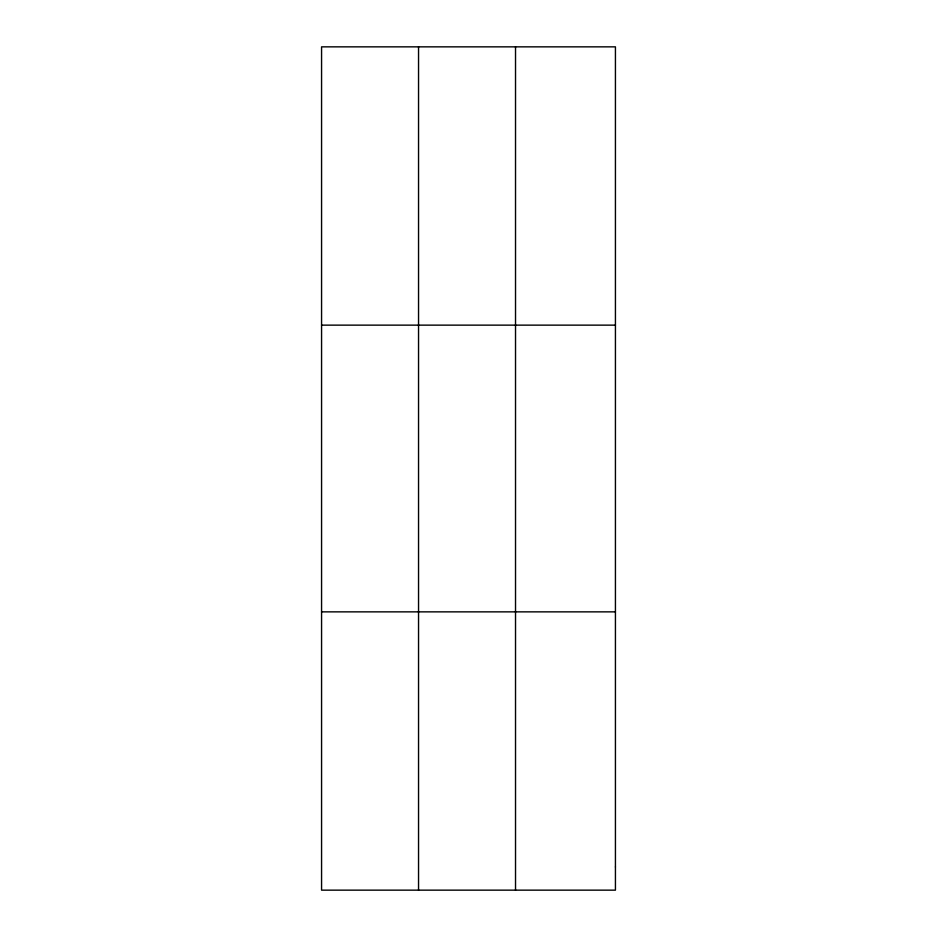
<?xml version="1.0" encoding="UTF-8"?>
<svg xmlns="http://www.w3.org/2000/svg" width="937" height="937" viewBox="0 0 937 937"><rect width="100%" height="100%" fill="white"/><g stroke="black" fill="none" stroke-linecap="round" stroke-linejoin="round"><path stroke-width="1.41" d="M418.546 46.85L418.546 890.15M515.526 46.85L515.526 890.15M321.567 325.139L615.433 325.139M321.567 611.861L615.433 611.861M615.433 866.959L615.433 890.15L321.567 890.15L321.567 46.85L615.433 46.85L615.433 866.959"/></g></svg>
